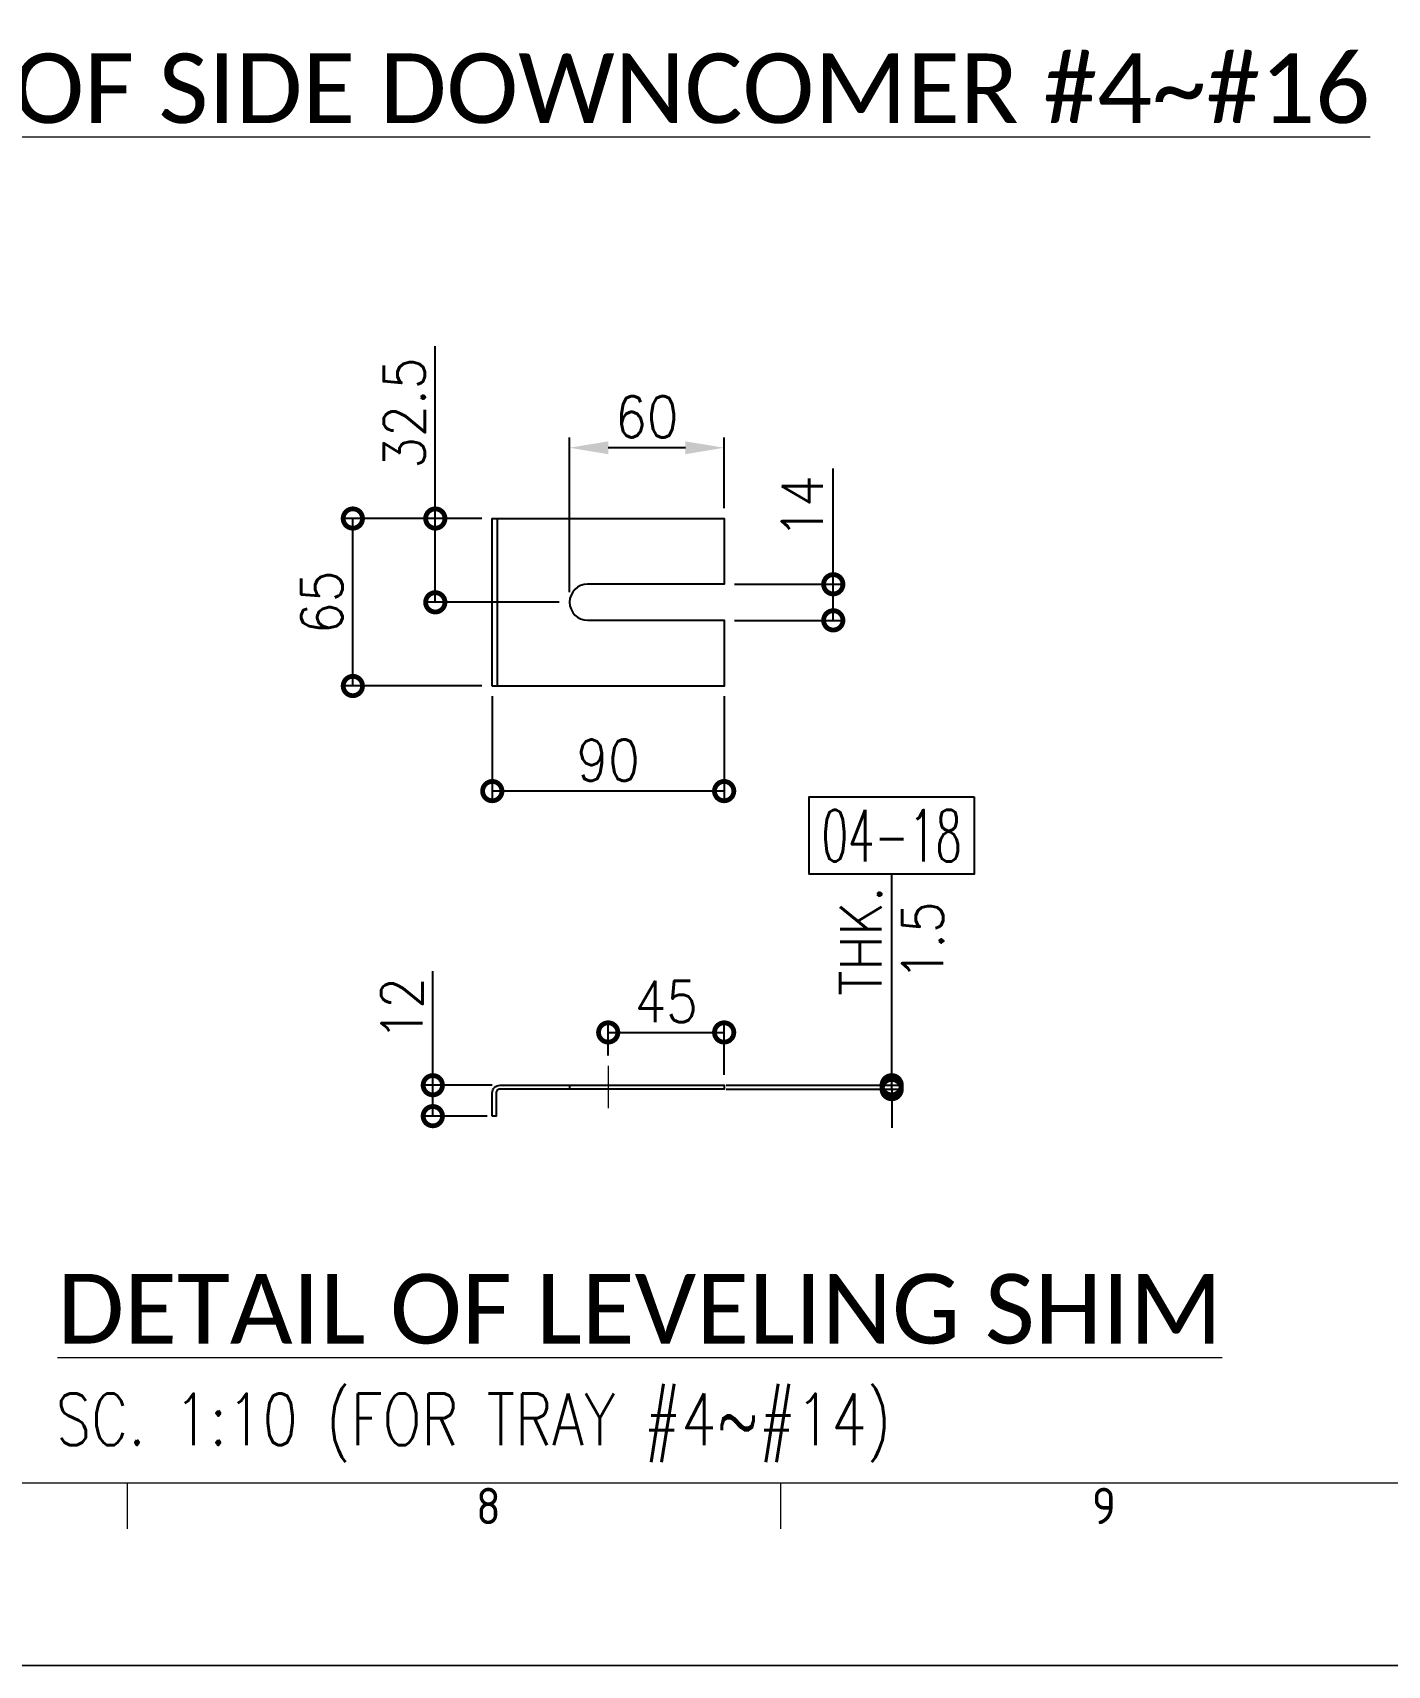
# Model space of a CAD drawing. Header units: inches. Extents: x -15980 to 45789, y -23276 to 2417.
# Drawn here: x 6793 to 8108, y -20343 to -18759 of the extents above; entities that cross this region are included whole.
import ezdxf
from ezdxf.enums import TextEntityAlignment as Align

# ---------------------------------------------------------------- set-up
doc = ezdxf.new("R2010")
doc.units = ezdxf.units.IN
doc.header["$MEASUREMENT"] = 0
doc.linetypes.add('CENTER', pattern=[50.8, 31.75, -6.35, 6.35, -6.35])
for name, color, linetype, lineweight in [('CADRE', 254, 'Continuous', 5), ('Center line', 181, 'CENTER', 5), ('Plot Plan', 9, 'Continuous', 0), ('TEXT', 2, 'Continuous', 13)]:
    doc.layers.add(name, color=color, linetype=linetype, lineweight=lineweight)
doc.layers.add('dim', color=82, linetype='Continuous')
doc.styles.add('ISO Proportional', font='isocp.shx')
doc.styles.add('ROMANS', font='ROMANS.shx', dxfattribs={"width": 0.9, "bigfont": '@extfont2.shx'})
doc.styles.add('style4', font='calibri.ttf')
doc.dimstyles.new('2.5x25', dxfattribs={"dimscale": 25, "dimtxt": 1.6, "dimasz": 1.5, "dimexe": 0.4, "dimexo": 0.4, "dimgap": 0.4, "dimtad": 1, "dimlfac": 0.4, "dimdsep": 46, "dimtxsty": 'ROMANS', "dimcen": 0, "dimclrd": 256, "dimclre": 256, "dimclrt": 2, "dimadec": 0, "dimazin": 0, "dimtfac": 1, "dimtmove": 0, "dimatfit": 3, "dimfxl": 0.7, "dimlwd": -1, "dimlwe": -1, "dimarcsym": 1})

# ---------------------------------------------------------------- blocks, each defined once
blk = doc.blocks.new('A$C1d663255')
blk.add_line((30, 12), (30, 10.5))
blk.add_lwpolyline([(0, 0), (0, 9, -0.414214), (3, 12), (90, 12), (90, 10.5), (3, 10.5, 0.414214), (1.5, 9), (1.5, 0)], format="xyb", close=True)
at = {"layer": 'Center line'}
blk.add_line((45, 19.5), (45, 3.03), dxfattribs=at)
blk = doc.blocks.new('A$C1850d21e')
blk.add_line((2, 0), (2, 65))
blk.add_lwpolyline([(0, 0), (0, 65), (90, 65), (90, 39.5), (37, 39.5, 1), (37, 25.5), (90, 25.5), (90, 0)], format="xyb", close=True)
blk = doc.blocks.new('_DotSmall')
at = {"color": 0, "linetype": 'ByBlock', "const_width": 0.5}
blk.add_lwpolyline([(-0.0625, 0, 1), (0.0625, 0, 1)], format="xyb", close=True, dxfattribs=at)
blk = doc.blocks.new('*D578')
at = {"layer": 'Defpoints', "color": 0, "transparency": 16777216}
for p in [(7239, -19392.9), (7464, -19392.9), (7239, -19494.9)]:
    blk.add_point(p, dxfattribs=at)
at = {"layer": 'dim', "transparency": 16777216}
for p, q in [((7239, -19402.9), (7239, -19504.9)), ((7464, -19402.9), (7464, -19504.9)), ((7464, -19494.9), (7239, -19494.9))]:
    blk.add_line(p, q, dxfattribs=at)
at = {"layer": 'dim', "transparency": 16777216, "xscale": 37.5, "yscale": 37.5, "zscale": 37.5, "rotation": 180}
blk.add_blockref('_DotSmall', (7239, -19494.9), dxfattribs=at)
at = {"layer": 'dim', "transparency": 16777216, "xscale": 37.5, "yscale": 37.5, "zscale": 37.5}
blk.add_blockref('_DotSmall', (7464, -19494.9), dxfattribs=at)
at = {"layer": 'dim', "color": 2, "transparency": 16777216, "insert": (7351.5, -19464.9), "char_height": 40, "attachment_point": 5, "style": 'ROMANS'}
blk.add_mtext('90', dxfattribs=at)
blk = doc.blocks.new('*D579')
at = {"layer": 'Defpoints', "color": 0, "transparency": 16777216}
for p in [(7464, -19294.2), (7569.9, -19294.2), (7464, -19329.2)]:
    blk.add_point(p, dxfattribs=at)
at = {"layer": 'dim', "transparency": 16777216}
for p, q in [((7569.9, -19294.2), (7569.9, -19181.8)), ((7474, -19294.2), (7579.9, -19294.2)), ((7569.9, -19329.2), (7569.9, -19294.2)), ((7474, -19329.2), (7579.9, -19329.2))]:
    blk.add_line(p, q, dxfattribs=at)
at = {"layer": 'dim', "transparency": 16777216, "xscale": 37.5, "yscale": 37.5, "zscale": 37.5}
for p, rotation in [((7569.9, -19294.2), 90), ((7569.9, -19329.2), 270)]:
    blk.add_blockref('_DotSmall', p, dxfattribs=dict(at, rotation=rotation))
at = {"layer": 'dim', "color": 2, "transparency": 16777216, "insert": (7539.9, -19219.2), "char_height": 40, "attachment_point": 5, "rotation": 90, "style": 'ROMANS'}
blk.add_mtext('14', dxfattribs=at)
blk = doc.blocks.new('*D580')
at = {"layer": 'Defpoints', "color": 0, "transparency": 16777216}
for p in [(7314, -19161.7), (7464, -19230.4), (7314, -19311.7)]:
    blk.add_point(p, dxfattribs=at)
at = {"layer": 'dim', "transparency": 16777216}
for p, q in [((7314, -19301.7), (7314, -19151.7)), ((7464, -19220.4), (7464, -19151.7)), ((7426.5, -19161.7), (7351.5, -19161.7))]:
    blk.add_line(p, q, dxfattribs=at)
for points in [[(7351.5, -19155.5), (7351.5, -19168), (7314, -19161.7)], [(7426.5, -19155.5), (7426.5, -19168), (7464, -19161.7)]]:
    blk.add_solid(points, dxfattribs=at)
at = {"layer": 'dim', "color": 2, "transparency": 16777216, "insert": (7389, -19131.7), "char_height": 40, "attachment_point": 5, "style": 'ROMANS'}
blk.add_mtext('60', dxfattribs=at)
blk = doc.blocks.new('*D581')
at = {"layer": 'Defpoints', "color": 0, "transparency": 16777216}
for p in [(7183.7, -19230.4), (7239, -19230.4), (7314, -19311.7)]:
    blk.add_point(p, dxfattribs=at)
at = {"layer": 'dim', "transparency": 16777216}
for p, q in [((7183.7, -19230.4), (7183.7, -19063.2)), ((7229, -19230.4), (7173.7, -19230.4)), ((7183.7, -19311.7), (7183.7, -19230.4)), ((7304, -19311.7), (7173.7, -19311.7))]:
    blk.add_line(p, q, dxfattribs=at)
at = {"layer": 'dim', "transparency": 16777216, "xscale": 37.5, "yscale": 37.5, "zscale": 37.5}
for p, rotation in [((7183.7, -19230.4), 90), ((7183.7, -19311.7), 270)]:
    blk.add_blockref('_DotSmall', p, dxfattribs=dict(at, rotation=rotation))
at = {"layer": 'dim', "color": 2, "transparency": 16777216, "insert": (7153.7, -19128.1), "char_height": 40, "attachment_point": 5, "rotation": 90, "style": 'ROMANS'}
blk.add_mtext('32.5', dxfattribs=at)
blk = doc.blocks.new('*D582')
at = {"layer": 'Defpoints', "color": 0, "transparency": 16777216}
for p in [(7103.7, -19230.4), (7239, -19230.4), (7239, -19392.9)]:
    blk.add_point(p, dxfattribs=at)
at = {"layer": 'dim', "transparency": 16777216}
for p, q in [((7229, -19230.4), (7093.7, -19230.4)), ((7103.7, -19392.9), (7103.7, -19230.4)), ((7229, -19392.9), (7093.7, -19392.9))]:
    blk.add_line(p, q, dxfattribs=at)
at = {"layer": 'dim', "transparency": 16777216, "xscale": 37.5, "yscale": 37.5, "zscale": 37.5}
for p, rotation in [((7103.7, -19230.4), 90), ((7103.7, -19392.9), 270)]:
    blk.add_blockref('_DotSmall', p, dxfattribs=dict(at, rotation=rotation))
at = {"layer": 'dim', "color": 2, "transparency": 16777216, "insert": (7073.7, -19311.7), "char_height": 40, "attachment_point": 5, "rotation": 90, "style": 'ROMANS'}
blk.add_mtext('65', dxfattribs=at)
blk = doc.blocks.new('*D583')
at = {"layer": 'Defpoints', "color": 0, "transparency": 16777216}
for p in [(7464, -19729.1), (7351.5, -19761.5), (7464, -19780.3)]:
    blk.add_point(p, dxfattribs=at)
at = {"layer": 'dim', "transparency": 16777216}
for p, q in [((7351.5, -19751.5), (7351.5, -19719.1)), ((7464, -19770.3), (7464, -19719.1)), ((7351.5, -19729.1), (7464, -19729.1))]:
    blk.add_line(p, q, dxfattribs=at)
at = {"layer": 'dim', "transparency": 16777216, "xscale": 37.5, "yscale": 37.5, "zscale": 37.5, "rotation": 180}
blk.add_blockref('_DotSmall', (7351.5, -19729.1), dxfattribs=at)
at = {"layer": 'dim', "transparency": 16777216, "xscale": 37.5, "yscale": 37.5, "zscale": 37.5}
blk.add_blockref('_DotSmall', (7464, -19729.1), dxfattribs=at)
at = {"layer": 'dim', "color": 2, "transparency": 16777216, "insert": (7407.8, -19699.1), "char_height": 40, "attachment_point": 5, "style": 'ROMANS'}
blk.add_mtext('45', dxfattribs=at)
blk = doc.blocks.new('*D584')
at = {"layer": 'Defpoints', "color": 0, "transparency": 16777216}
for p in [(7181.3, -19780.3), (7249, -19780.3), (7244, -19810.3)]:
    blk.add_point(p, dxfattribs=at)
at = {"layer": 'dim', "transparency": 16777216}
for p, q in [((7181.3, -19780.3), (7181.3, -19669.7)), ((7239, -19780.3), (7171.3, -19780.3)), ((7181.3, -19810.3), (7181.3, -19780.3)), ((7234, -19810.3), (7171.3, -19810.3))]:
    blk.add_line(p, q, dxfattribs=at)
at = {"layer": 'dim', "transparency": 16777216, "xscale": 37.5, "yscale": 37.5, "zscale": 37.5}
for p, rotation in [((7181.3, -19780.3), 90), ((7181.3, -19810.3), 270)]:
    blk.add_blockref('_DotSmall', p, dxfattribs=dict(at, rotation=rotation))
at = {"layer": 'dim', "color": 2, "transparency": 16777216, "insert": (7151.3, -19706.2), "char_height": 40, "attachment_point": 5, "rotation": 90, "style": 'ROMANS'}
blk.add_mtext('12', dxfattribs=at)
blk = doc.blocks.new('*D585')
at = {"layer": 'Defpoints', "color": 0, "transparency": 16777216}
for p in [(7455.9, -19780.3), (7455.9, -19784.1), (7626.6, -19780.3)]:
    blk.add_point(p, dxfattribs=at)
at = {"layer": 'dim', "transparency": 16777216}
for p, q in [((7626.6, -19780.3), (7626.6, -19575.6)), ((7465.9, -19780.3), (7636.6, -19780.3)), ((7465.9, -19784.1), (7636.6, -19784.1)), ((7626.6, -19784.1), (7626.6, -19780.3)), ((7626.6, -19784.1), (7626.6, -19821.6))]:
    blk.add_line(p, q, dxfattribs=at)
at = {"layer": 'dim', "transparency": 16777216, "xscale": 37.5, "yscale": 37.5, "zscale": 37.5}
for p, rotation in [((7626.6, -19780.3), 270), ((7626.6, -19784.1), 90)]:
    blk.add_blockref('_DotSmall', p, dxfattribs=dict(at, rotation=rotation))
at = {"layer": 'dim', "color": 2, "transparency": 16777216, "char_height": 40, "attachment_point": 5, "rotation": 90, "style": 'ROMANS'}
for s, insert in [('THK.', (7596.6, -19640.4)), ('1.5', (7656.6, -19640.4))]:
    blk.add_mtext(s, dxfattribs=dict(at, insert=insert))
blk = doc.blocks.new('A$Ceb6babff')
at = {"layer": 'CADRE', "color": 2}
for p, q in [((4615.8, 132.6), (4615.8, 176.8)), ((5250, 132.6), (5250, 176.8))]:
    blk.add_line(p, q, dxfattribs=at)
at = {"layer": 'CADRE', "color": 8}
blk.add_lwpolyline([(0, 0), (10500, 0), (10500, 7424.2), (0, 7424.2)], close=True, dxfattribs=at)
at = {"layer": 'CADRE', "color": 4}
blk.add_lwpolyline([(176.8, 7247.5), (10323.2, 7247.5), (10323.2, 176.8), (176.8, 176.8)], close=True, dxfattribs=at)
at = {"layer": 'Plot Plan', "linetype": 'ByBlock'}
blk.add_lwpolyline([(10500, 0), (0, 0), (0, 7424.2), (10500, 7424.2)], close=True, dxfattribs=at)
at = {"layer": 'CADRE', "color": 2, "style": 'ISO Proportional'}
for s, p in [('8', (4966.1, 154.7)), ('9', (5563.5, 154.7))]:
    blk.add_text(s, height=35.4, dxfattribs=at).set_placement(p, align=Align.MIDDLE)

msp = doc.modelspace()

# ---------------------------------------------------------------- linework, layer by layer
at = {"layer": 'dim'}
msp.add_lwpolyline([(7706.627, -19500.588), (7706.627, -19575.588), (7546.627, -19575.588), (7546.627, -19500.588)], close=True, dxfattribs=at)

# ---------------------------------------------------------------- block references
msp.add_blockref('A$Ceb6babff', (2269.117, -20343.245))
at = {"xscale": 2.5, "yscale": 2.5, "zscale": 2.5}
for name, p in [('A$C1850d21e', (7239.044, -19392.913)), ('A$C1d663255', (7239.044, -19810.303))]:
    msp.add_blockref(name, p, dxfattribs=at)

# ---------------------------------------------------------------- texts
at = {"layer": 'TEXT', "style": 'style4'}
for s, p in [('%%UDETAIL OF SIDE DOWNCOMER #4~#16', (7270.688, -18812.866)), ('%%UDETAIL OF LEVELING SHIM', (7382.195, -19997.247))]:
    msp.add_text(s, height=67.5, dxfattribs=at).set_placement(p, align=Align.MIDDLE_CENTER)
at = {"layer": 'TEXT', "ltscale": 0.5, "style": 'ROMANS', "width": 0.6}
msp.add_text('04-18', height=50, rotation=359.999944, dxfattribs=at).set_placement((7626.627, -19538.088), align=Align.MIDDLE_CENTER)
at = {"layer": 'TEXT', "ltscale": 0.5, "style": 'ROMANS', "width": 0.8}
msp.add_text('SC. 1:10 (FOR TRAY #4~#14)', height=50, dxfattribs=at).set_placement((6815.355, -20129.467))

# ---------------------------------------------------------------- dimensions: what is measured, and where the dimension line sits
at = {"layer": 'dim'}
for base, p1, p2, override, picture, middle in [((7183.699, -19230.413), (7314.044, -19311.663), (7239.044, -19230.413), {"dimblk1": 'DotSmall', "dimblk2": 'DotSmall', "dimsah": 1, "dimtmove": 0}, '*D581', (7153.699, -19128.056)), ((7181.294, -19780.303), (7244.044, -19810.303), (7249.044, -19780.303), {"dimblk1": 'DotSmall', "dimblk2": 'DotSmall', "dimsah": 1}, '*D584', (7151.294, -19706.231))]:
    dim = msp.add_linear_dim(base=base, p1=p1, p2=p2, angle=90, dimstyle='2.5x25', override=override, dxfattribs=at)
    dim.commit()
    dim.dimension.update_dxf_attribs({"geometry": picture, "text_midpoint": middle})
dim = msp.add_linear_dim(base=(7314.044, -19161.739), p1=(7464.044, -19230.413), p2=(7314.044, -19311.663), dimstyle='2.5x25', dxfattribs=at)
dim.commit()
dim.dimension.update_dxf_attribs({"geometry": '*D580', "text_midpoint": (7389.044, -19131.739)})
for base, p1, p2, override, picture, middle in [((7569.899, -19294.163), (7464.044, -19329.163), (7464.044, -19294.163), {"dimblk1": 'DotSmall', "dimblk2": 'DotSmall', "dimsah": 1}, '*D579', (7569.899, -19219.235)), ((7103.699, -19230.413), (7239.044, -19392.913), (7239.044, -19230.413), {"dimblk1": 'DotSmall', "dimblk2": 'DotSmall', "dimsah": 1, "dimtmove": 0}, '*D582', (7103.699, -19311.663))]:
    dim = msp.add_linear_dim(base=base, p1=p1, p2=p2, angle=90, dimstyle='2.5x25', override=override, dxfattribs=at)
    dim.commit()
    dim.dimension.update_dxf_attribs({"geometry": picture, "text_midpoint": middle, "dimtype": 160})
for base, p1, p2, picture, middle in [((7239.044, -19494.858), (7464.044, -19392.913), (7239.044, -19392.913), '*D578', (7351.544, -19464.858)), ((7464.044, -19729.122), (7351.544, -19761.55), (7464.044, -19780.303), '*D583', (7407.794, -19699.122))]:
    dim = msp.add_linear_dim(base=base, p1=p1, p2=p2, dimstyle='2.5x25', override={"dimblk1": 'DotSmall', "dimblk2": 'DotSmall', "dimsah": 1}, dxfattribs=at)
    dim.commit()
    dim.dimension.update_dxf_attribs({"geometry": picture, "text_midpoint": middle})
dim = msp.add_linear_dim(base=(7626.627, -19780.303), p1=(7455.941, -19784.053), p2=(7455.941, -19780.303), angle=90, text='THK.\\X<>', dimstyle='2.5x25', override={"dimblk1": 'DotSmall', "dimblk2": 'DotSmall', "dimsah": 1}, dxfattribs=at)
dim.commit()
dim.dimension.update_dxf_attribs({"geometry": '*D585', "text_midpoint": (7626.627, -19640.445), "dimtype": 160})

doc.saveas('drawing.dxf')
